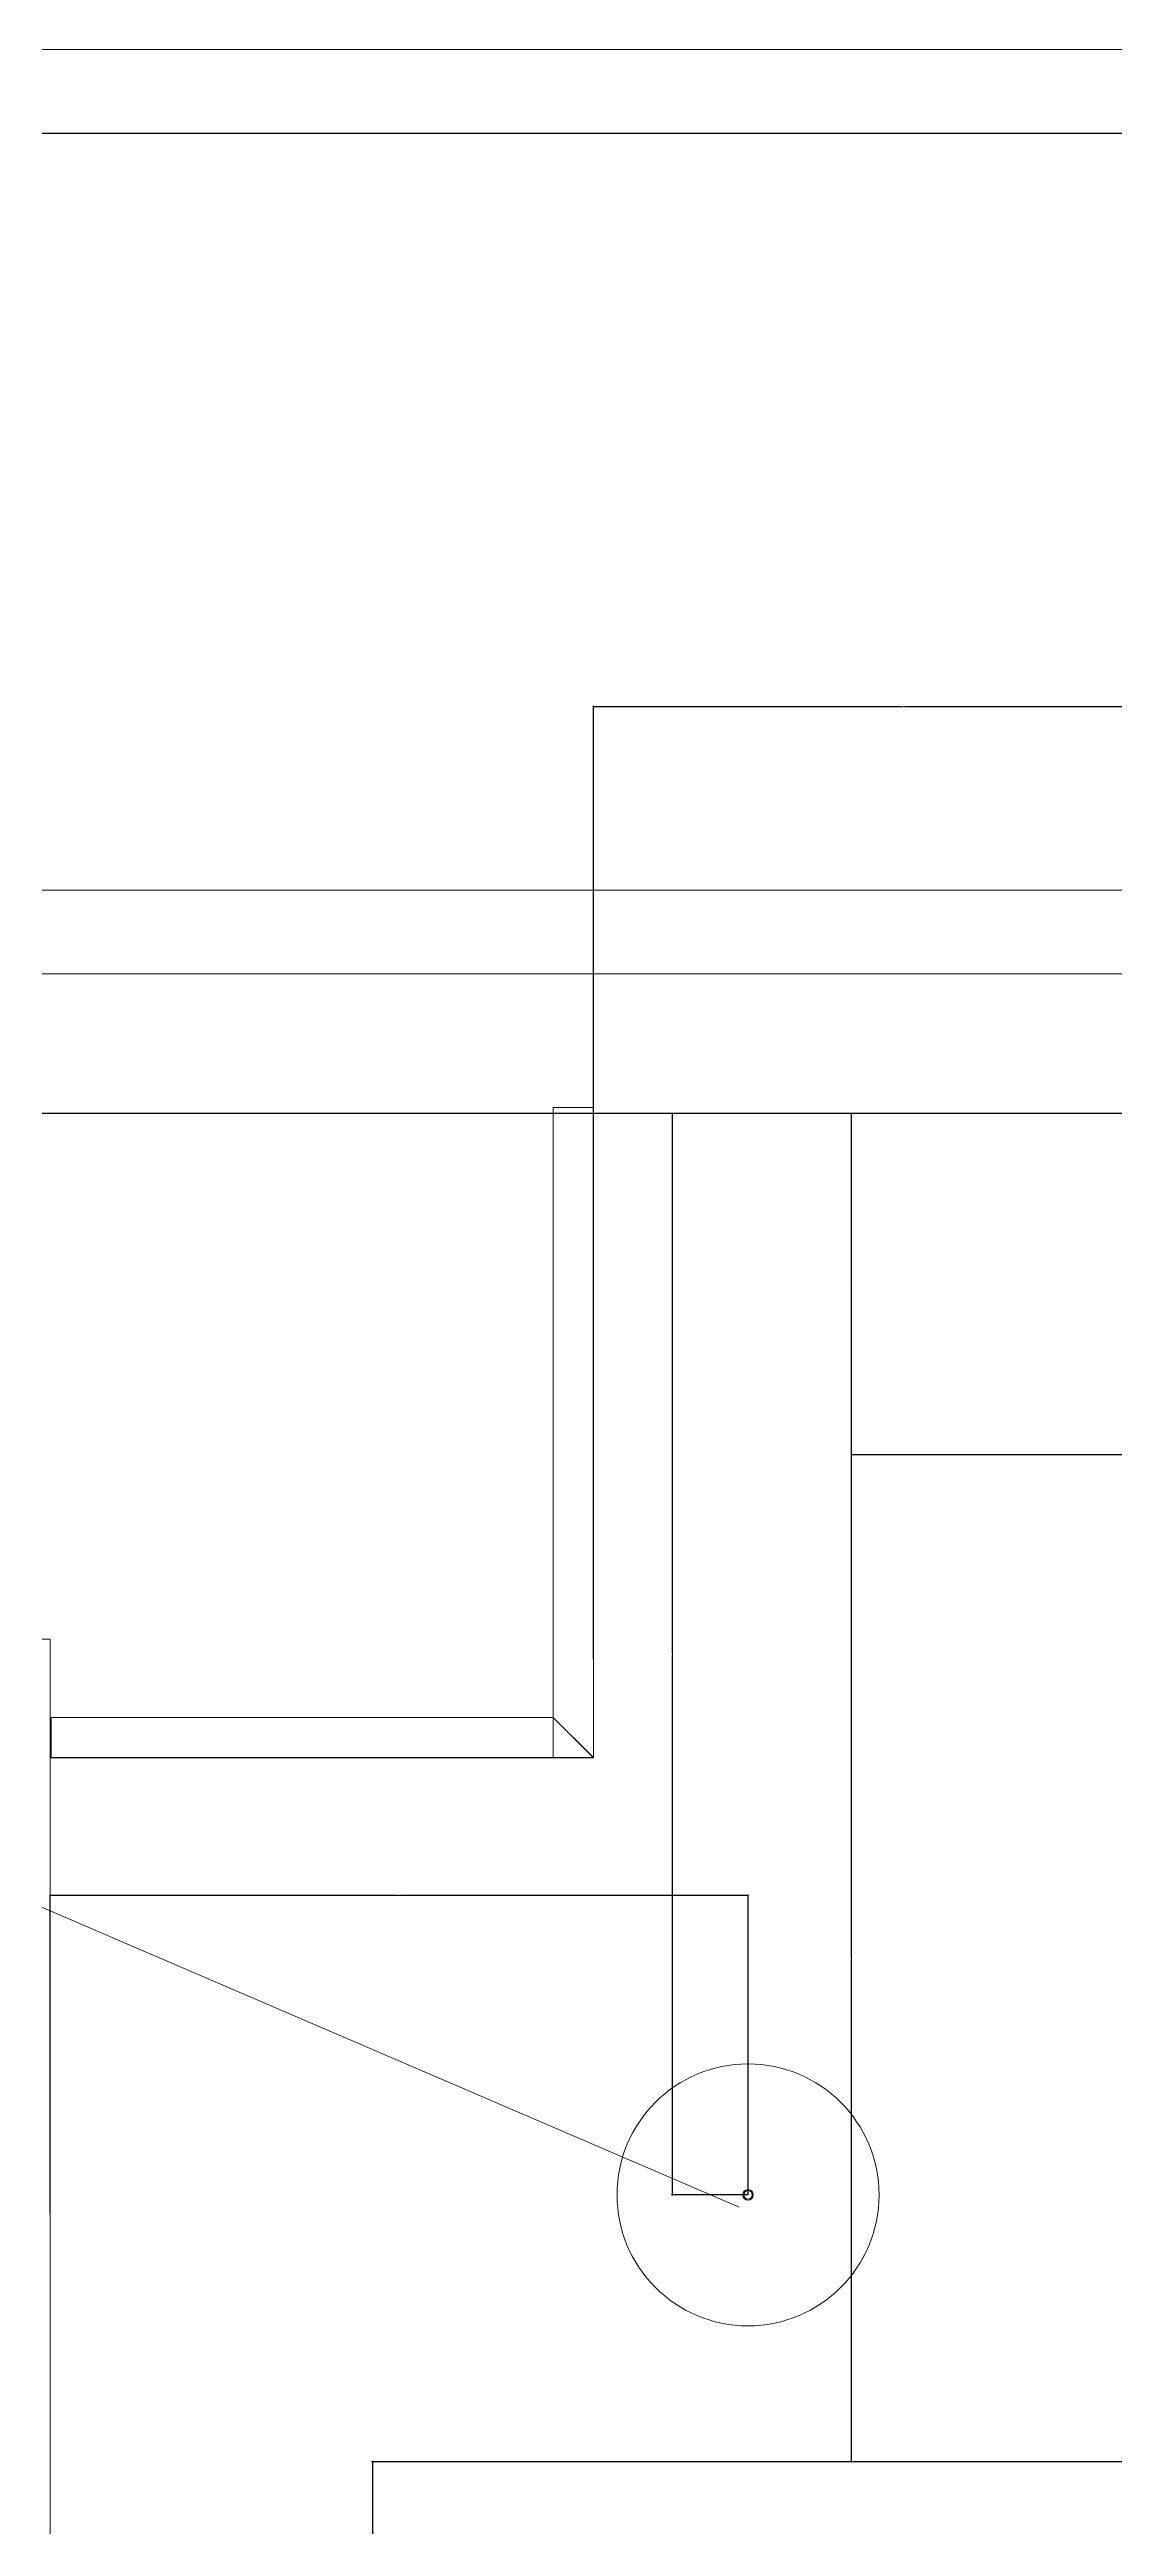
# Model space of a CAD drawing. Header units: millimetres. Extents: x -8689834 to 9419935, y 0 to 233063.
# Drawn here: x -423629 to -420459, y 225687 to 233063 of the extents above; entities that cross this region are included whole.
import ezdxf
from ezdxf.enums import TextEntityAlignment as Align

# ---------------------------------------------------------------- set-up
doc = ezdxf.new("R2010")
doc.units = ezdxf.units.MM
doc.header["$MEASUREMENT"] = 0
doc.set_wipeout_variables(frame=1)
doc.layers.get('0').update_dxf_attribs({"color": 250, "lineweight": 9})
for name, color, linetype, lineweight in [('0 Текст штампов', 7, 'Continuous', 15), ('2D.ПроекцииПлан.25. ЗАЛИВКА ЗОН', 7, 'ByLayer', 0), ('2D.ПроекцииПлан.Перекрытие', 7, 'ByLayer', 0), ('2D.ПроекцииПлан.Стена', 7, 'ByLayer', 0), ('ViewportFrames', 5, 'Continuous', 0), ('Координатные сетки', 7, 'Continuous', 0), ('Размеры координатных сеток', 7, 'Continuous', 0)]:
    doc.layers.add(name, color=color, linetype=linetype, lineweight=lineweight)
doc.layers.add('25. ЗАЛИВКА ЗОН', color=7, linetype='Continuous', lineweight=0, transparency=0.2)
doc.styles.add('МОЭК-Проект', font='', dxfattribs={"oblique": 15})
doc.styles.get('МОЭК-Проект').set_extended_font_data('GOST_type_A')
doc.dimstyles.new('МОЭК', dxfattribs={"dimtxt": 2.5, "dimasz": 2.5, "dimexe": 1.5, "dimexo": 0.625, "dimgap": 1, "dimtad": 1, "dimdec": 0, "dimlfac": 50, "dimtxsty": 'МОЭК-Проект', "dimblk": 'OBLIQUE', "dimblk1": 'OBLIQUE', "dimblk2": 'OBLIQUE', "dimcen": 2.5, "dimdle": 1.5, "dimadec": 0, "dimazin": 2, "dimtfac": 0.75, "dimtdec": 4, "dimtmove": 1, "dimatfit": 3, "dimldrblk": 'NONE', "dimfxl": 1, "dimtfill": 1, "dimtolj": 1, "dimarcsym": 1})

# ---------------------------------------------------------------- blocks, each defined once
blk = doc.blocks.new('*U1738')
blk.add_line((-156.02, 233.65), (-259.74, 268.9))
at = {"color": 7, "true_color": 0xffffff}
for points in [[(-297.86, 269.4), (-260.74, 269.4), (-260.74, 272.9), (-297.86, 272.9)], [(-297.72, 264.9), (-260.87, 264.9), (-260.87, 268.4), (-297.72, 268.4)]]:
    blk.add_wipeout(points, dxfattribs=at)
blk.add_line((-259.74, 268.9), (-298.86, 268.9))
at = {"style": 'МОЭК-Проект', "oblique": 15}
blk.add_text('Блок заводской готовности', height=2.5, dxfattribs=at).set_placement((-279.3, 269.9), align=Align.CENTER)
blk.add_text('МФМК системы вентиляции', height=2.5, dxfattribs=at).set_placement((-279.3, 267.9), align=Align.TOP_CENTER)
blk = doc.blocks.new('*U1741')
blk.add_line((-165.24, 270.45), (-263.26, 312.58))
at = {"color": 7, "true_color": 0xffffff}
for points in [[(-293.06, 313.08), (-264.26, 313.08), (-264.26, 316.58), (-293.06, 316.58)], [(-286.55, 308.58), (-270.76, 308.58), (-270.76, 312.08), (-286.55, 312.08)]]:
    blk.add_wipeout(points, dxfattribs=at)
blk.add_line((-263.26, 312.58), (-294.06, 312.58))
at = {"style": 'МОЭК-Проект', "oblique": 15}
blk.add_text('Расширительный бак ', height=2.5, dxfattribs=at).set_placement((-278.66, 313.58), align=Align.CENTER)
blk.add_text('750 литров', height=2.5, dxfattribs=at).set_placement((-278.66, 311.58), align=Align.TOP_CENTER)
blk = doc.blocks.new('*U1747')
at = {"layer": '0 Текст штампов'}
blk.add_line((70.31, 398.94), (-349.69, 398.94), dxfattribs=at)
at = {"layer": '0 Текст штампов', "lineweight": 30}
blk.add_line((65.31, 393.94), (-329.69, 393.94), dxfattribs=at)
blk = doc.blocks.new('PROJECTION_BLOCK_{d130c1d3-06dd-489d-8d84-4d841fdd31fd}')
at = {"layer": '2D.ПроекцииПлан.25. ЗАЛИВКА ЗОН', "color": 0, "lineweight": -2}
for radius in [7.8, 7.8, 7.8, 0.313, 0.253]:
    blk.add_circle((0, 0), radius, dxfattribs=at)
blk = doc.blocks.new('PROJECTION_BLOCK_{469b746a-7831-4581-9d3f-2a02a26c2590}')
at = {"layer": '2D.ПроекцииПлан.Стена', "color": 0, "lineweight": -2}
for p, q in [((-80.05, 6.65), (80.05, 6.65)), ((-80.05, -6.65), (64.75, -6.65))]:
    blk.add_line(p, q, dxfattribs=at)
blk = doc.blocks.new('PROJECTION_BLOCK_{b0514ff5-94a8-48fa-b42f-d6f16fb4227a}')
at = {"layer": '2D.ПроекцииПлан.Стена', "color": 0, "lineweight": -2}
for p, q in [((4, 56.82), (-4, 56.82)), ((-4, -56.82), (-4, 56.82)), ((4, -56.82), (4, 56.82)), ((4, -56.82), (-4, -56.82))]:
    blk.add_line(p, q, dxfattribs=at)
blk = doc.blocks.new('PROJECTION_BLOCK_{ff967f36-f61e-4aad-8cf3-d9bfc0547142}')
at = {"layer": '2D.ПроекцииПлан.Перекрытие', "color": 0, "lineweight": -2}
for p, q in [((-26.43, 65.02), (-58.78, 65.02)), ((-26.43, 65.02), (-26.43, 65.02)), ((-58.78, -13.39), (-58.76, -31.49)), ((-58.76, -31.49), (-25.45, -31.49)), ((-20.46, -31.49), (-20.46, -33.9)), ((-20.46, -37.72), (-20.46, -65.02)), ((-17.58, -47.53), (-17.58, -63.53)), ((-1.58, -47.53), (-17.58, -47.53)), ((-1.58, -63.53), (-1.58, -47.53)), ((-17.58, -63.53), (-1.58, -63.53)), ((-20.46, -65.02), (58.78, -65.02))]:
    blk.add_line(p, q, dxfattribs=at)
blk = doc.blocks.new('PROJECTION_BLOCK_{9f226b16-97f0-4f9e-b942-677b82f219bd}')
at = {"layer": '2D.ПроекцииПлан.Стена', "color": 0, "lineweight": -2}
for p, q in [((-1.2, 19.36), (-1.2, -16.96)), ((-1.2, 19.36), (1.2, 19.36)), ((1.2, 19.36), (1.2, -19.36)), ((1.2, -19.36), (-1.2, -16.96))]:
    blk.add_line(p, q, dxfattribs=at)
blk = doc.blocks.new('PROJECTION_BLOCK_{087a5f8b-ca40-4d93-b5ba-1c7e524b49b6}')
at = {"layer": '2D.ПроекцииПлан.Стена', "color": 0, "lineweight": -2}
for p, q in [((14.94, 1.2), (-14.94, 1.2)), ((-14.94, 1.2), (-14.94, -1.2)), ((14.94, 1.2), (14.94, -1.2)), ((14.94, -1.2), (-14.94, -1.2))]:
    blk.add_line(p, q, dxfattribs=at)
blk = doc.blocks.new('PROJECTION_BLOCK_{e1c31192-ef46-4224-8d03-da52fd32c79f}')
at = {"layer": '2D.ПроекцииПлан.Стена', "color": 0, "lineweight": -2}
for p, q in [((-1.2, 1.2), (-1.2, 1.2)), ((-1.2, 1.2), (1.2, -1.2)), ((-1.2, 1.2), (-1.2, -1.2)), ((1.2, -1.2), (-1.2, -1.2))]:
    blk.add_line(p, q, dxfattribs=at)
blk = doc.blocks.new('*U1750')
at = {"layer": 'Координатные сетки', "lineweight": 13, "ltscale": 3}
blk.add_line((-68.305, 343.903), (-235.949, 343.903), dxfattribs=at)
at = {"layer": '2D.ПроекцииПлан.25. ЗАЛИВКА ЗОН', "lineweight": 13}
blk.add_blockref('PROJECTION_BLOCK_{d130c1d3-06dd-489d-8d84-4d841fdd31fd}', (-164.714, 271.18), dxfattribs=at)
at = {"layer": '2D.ПроекцииПлан.Перекрытие', "lineweight": 13}
blk.add_blockref('PROJECTION_BLOCK_{ff967f36-f61e-4aad-8cf3-d9bfc0547142}', (-147.494, 232.199), dxfattribs=at)
at = {"layer": '2D.ПроекцииПлан.Стена', "lineweight": 13}
for name, p in [('PROJECTION_BLOCK_{469b746a-7831-4581-9d3f-2a02a26c2590}', (-153.468, 342.228)), ('PROJECTION_BLOCK_{9f226b16-97f0-4f9e-b942-677b82f219bd}', (-175.121, 316.58)), ('PROJECTION_BLOCK_{b0514ff5-94a8-48fa-b42f-d6f16fb4227a}', (-210.269, 247.454)), ('PROJECTION_BLOCK_{087a5f8b-ca40-4d93-b5ba-1c7e524b49b6}', (-191.263, 298.418)), ('PROJECTION_BLOCK_{e1c31192-ef46-4224-8d03-da52fd32c79f}', (-175.124, 298.418))]:
    blk.add_blockref(name, p, dxfattribs=at)
blk = doc.blocks.new('_Oblique')
at = {"color": 0, "linetype": 'ByBlock', "lineweight": -2}
blk.add_line((-0.5, -0.5), (0.5, 0.5), dxfattribs=at)
blk = doc.blocks.new('*D1910')
at = {"layer": 'Размеры координатных сеток', "color": 0, "lineweight": -2, "ltscale": 100, "transparency": 16777216}
for p, q in [((-417750.8, 229894.6), (-424653.2, 229894.6)), ((-424651.7, 229896.1), (-424651.7, 215422.3)), ((-417753.9, 215423.8), (-424653.2, 215423.8))]:
    blk.add_line(p, q, dxfattribs=at)
at = {"layer": 'Размеры координатных сеток', "color": 0, "lineweight": -2, "ltscale": 100, "transparency": 16777216, "xscale": 2.5, "yscale": 2.5, "zscale": 2.5}
for p, rotation in [((-424651.7, 229894.6), 90), ((-424651.7, 215423.8), 270)]:
    blk.add_blockref('_Oblique', p, dxfattribs=dict(at, rotation=rotation))
at = {"layer": 'Размеры координатных сеток', "color": 0, "lineweight": 13, "ltscale": 100, "transparency": 16777216, "insert": (-424654, 222659.2), "char_height": 2.5, "attachment_point": 5, "rotation": 90, "style": 'МОЭК-Проект', "bg_fill": 3, "box_fill_scale": 1.25, "bg_fill_color": 256, "bg_fill_true_color": 13158600, "bg_fill_transparency": 0}
blk.add_mtext('\\A1;723542', dxfattribs=at)
blk = doc.blocks.new('_None')
blk = doc.blocks.new('*D1920')
at = {"layer": '25. ЗАЛИВКА ЗОН', "color": 0, "lineweight": -2, "transparency": 16777216}
for p, q in [((-420809.1, 229894.6), (-421244.3, 229894.6)), ((-421242.8, 229896.1), (-421242.8, 228877.1)), ((-420379.5, 228878.6), (-421244.3, 228878.6))]:
    blk.add_line(p, q, dxfattribs=at)
at = {"layer": '25. ЗАЛИВКА ЗОН', "color": 0, "lineweight": -2, "transparency": 16777216, "xscale": 2.5, "yscale": 2.5, "zscale": 2.5}
for p, rotation in [((-421242.8, 229894.6), 90), ((-421242.8, 228878.6), 270)]:
    blk.add_blockref('_Oblique', p, dxfattribs=dict(at, rotation=rotation))
at = {"layer": '25. ЗАЛИВКА ЗОН', "color": 0, "lineweight": 13, "transparency": 16777216, "insert": (-421245, 229386.6), "char_height": 2.5, "attachment_point": 5, "rotation": 90, "style": 'МОЭК-Проект', "bg_fill": 3, "box_fill_scale": 1.25, "bg_fill_color": 256, "bg_fill_true_color": 13158600, "bg_fill_transparency": 0}
blk.add_mtext('\\A1;50800', dxfattribs=at)
blk = doc.blocks.new('*D1921')
at = {"layer": '25. ЗАЛИВКА ЗОН', "color": 0, "lineweight": -2, "transparency": 16777216}
for p, q in [((-420379.5, 228878.6), (-421244.3, 228878.6)), ((-421242.8, 228880.1), (-421242.8, 225878.5)), ((-419684.7, 225880), (-421244.3, 225880))]:
    blk.add_line(p, q, dxfattribs=at)
at = {"layer": '25. ЗАЛИВКА ЗОН', "color": 0, "lineweight": -2, "transparency": 16777216, "xscale": 2.5, "yscale": 2.5, "zscale": 2.5}
for p, rotation in [((-421242.8, 228878.6), 90), ((-421242.8, 225880), 270)]:
    blk.add_blockref('_Oblique', p, dxfattribs=dict(at, rotation=rotation))
at = {"layer": '25. ЗАЛИВКА ЗОН', "color": 0, "lineweight": 13, "transparency": 16777216, "insert": (-421245, 227379.3), "char_height": 2.5, "attachment_point": 5, "rotation": 90, "style": 'МОЭК-Проект', "bg_fill": 3, "box_fill_scale": 1.25, "bg_fill_color": 256, "bg_fill_true_color": 13158600, "bg_fill_transparency": 0}
blk.add_mtext('\\A1;149930', dxfattribs=at)
blk = doc.blocks.new('*D1922')
at = {"layer": '25. ЗАЛИВКА ЗОН', "color": 0, "lineweight": -2, "transparency": 16777216}
for p, q in [((-421243.4, 225880), (-422669.8, 225880)), ((-422668.3, 225881.5), (-422668.3, 225052.5)), ((-421303.4, 225054), (-422669.8, 225054))]:
    blk.add_line(p, q, dxfattribs=at)
at = {"layer": '25. ЗАЛИВКА ЗОН', "color": 0, "lineweight": -2, "transparency": 16777216, "xscale": 2.5, "yscale": 2.5, "zscale": 2.5}
for p, rotation in [((-422668.3, 225880), 90), ((-422668.3, 225054), 270)]:
    blk.add_blockref('_Oblique', p, dxfattribs=dict(at, rotation=rotation))
at = {"layer": '25. ЗАЛИВКА ЗОН', "color": 0, "lineweight": 13, "transparency": 16777216, "insert": (-422670.6, 225467), "char_height": 2.5, "attachment_point": 5, "rotation": 90, "style": 'МОЭК-Проект', "bg_fill": 3, "box_fill_scale": 1.25, "bg_fill_color": 256, "bg_fill_true_color": 13158600, "bg_fill_transparency": 0}
blk.add_mtext('\\A1;41300', dxfattribs=at)
blk = doc.blocks.new('*D1927')
at = {"layer": '25. ЗАЛИВКА ЗОН', "color": 0, "lineweight": -2, "transparency": 16777216}
for p, q in [((-422011.8, 231106.9), (-420164.4, 231106.9)), ((-422010.3, 228270.5), (-422010.3, 231108.4)), ((-420165.9, 228676.9), (-420165.9, 231108.4))]:
    blk.add_line(p, q, dxfattribs=at)
at = {"layer": '25. ЗАЛИВКА ЗОН', "color": 0, "lineweight": -2, "transparency": 16777216, "xscale": 2.5, "yscale": 2.5, "zscale": 2.5, "rotation": 180}
blk.add_blockref('_Oblique', (-422010.3, 231106.9), dxfattribs=at)
at = {"layer": '25. ЗАЛИВКА ЗОН', "color": 0, "lineweight": -2, "transparency": 16777216, "xscale": 2.5, "yscale": 2.5, "zscale": 2.5}
blk.add_blockref('_Oblique', (-420165.9, 231106.9), dxfattribs=at)
at = {"layer": '25. ЗАЛИВКА ЗОН', "color": 0, "lineweight": 13, "transparency": 16777216, "insert": (-421088.1, 231109.2), "char_height": 2.5, "attachment_point": 5, "style": 'МОЭК-Проект', "bg_fill": 3, "box_fill_scale": 1.25, "bg_fill_color": 256, "bg_fill_true_color": 13158600, "bg_fill_transparency": 0}
blk.add_mtext('\\A1;92220', dxfattribs=at)
blk = doc.blocks.new('*D1964')
at = {"layer": '25. ЗАЛИВКА ЗОН', "color": 0, "lineweight": -2, "transparency": 16777216}
for p, q in [((-423629.2, 227567.2), (-421548.5, 227567.2)), ((-423627.7, 226621.4), (-423627.7, 227568.7)), ((-421550, 226675.4), (-421550, 227568.7))]:
    blk.add_line(p, q, dxfattribs=at)
at = {"layer": '25. ЗАЛИВКА ЗОН', "color": 0, "lineweight": -2, "transparency": 16777216, "xscale": 2.5, "yscale": 2.5, "zscale": 2.5, "rotation": 180}
blk.add_blockref('_Oblique', (-423627.7, 227567.2), dxfattribs=at)
at = {"layer": '25. ЗАЛИВКА ЗОН', "color": 0, "lineweight": -2, "transparency": 16777216, "xscale": 2.5, "yscale": 2.5, "zscale": 2.5}
blk.add_blockref('_Oblique', (-421550, 227567.2), dxfattribs=at)
at = {"layer": '25. ЗАЛИВКА ЗОН', "color": 0, "lineweight": 13, "transparency": 16777216, "insert": (-422588.8, 227569.5), "char_height": 2.5, "attachment_point": 5, "style": 'МОЭК-Проект', "bg_fill": 3, "box_fill_scale": 1.25, "bg_fill_color": 256, "bg_fill_true_color": 13158600, "bg_fill_transparency": 0}
blk.add_mtext('\\A1;103890', dxfattribs=at)
blk = doc.blocks.new('*D1965')
at = {"layer": '25. ЗАЛИВКА ЗОН', "color": 0, "lineweight": -2, "transparency": 16777216}
for p, q in [((-421722, 229894.6), (-421777.5, 229894.6)), ((-421776, 229896.1), (-421776, 226673.2)), ((-421550.6, 226674.7), (-421777.5, 226674.7))]:
    blk.add_line(p, q, dxfattribs=at)
at = {"layer": '25. ЗАЛИВКА ЗОН', "color": 0, "lineweight": -2, "transparency": 16777216, "xscale": 2.5, "yscale": 2.5, "zscale": 2.5}
for p, rotation in [((-421776, 229894.6), 90), ((-421776, 226674.7), 270)]:
    blk.add_blockref('_Oblique', p, dxfattribs=dict(at, rotation=rotation))
at = {"layer": '25. ЗАЛИВКА ЗОН', "color": 0, "lineweight": 13, "transparency": 16777216, "insert": (-421778.2, 228284.7), "char_height": 2.5, "attachment_point": 5, "rotation": 90, "style": 'МОЭК-Проект', "bg_fill": 3, "box_fill_scale": 1.25, "bg_fill_color": 256, "bg_fill_true_color": 13158600, "bg_fill_transparency": 0}
blk.add_mtext('\\A1;160990', dxfattribs=at)

msp = doc.modelspace()

# ---------------------------------------------------------------- block references
at = {"xscale": 50, "yscale": 50, "zscale": 50}
msp.add_blockref('*U1738', (-413314.257, 213115.736), dxfattribs=at)

# ---------------------------------------------------------------- next in the draw order: block references
msp.add_blockref('*U1741', (-413314.257, 213115.736), dxfattribs=at)

# ---------------------------------------------------------------- next in the draw order: block references
at = {"layer": '0 Текст штампов', "xscale": 50, "yscale": 50, "zscale": 50}
msp.add_blockref('*U1747', (-413314.257, 213115.736), dxfattribs=at)

# ---------------------------------------------------------------- next in the draw order: block references
at = {"layer": 'ViewportFrames', "lineweight": 13, "ltscale": 100, "xscale": 50, "yscale": 50, "zscale": 50}
msp.add_blockref('*U1750', (-413314.257, 213115.736), dxfattribs=at)

# ---------------------------------------------------------------- next in the draw order: linework, layer by layer
at = {"layer": '2D.ПроекцииПлан.Перекрытие', "color": 0, "lineweight": -2}
for p, q in [((-422010.327, 227976.549), (-423627.729, 227976.549)), ((-422010.327, 227976.615), (-422010.327, 227976.549))]:
    msp.add_line(p, q, dxfattribs=at)
at = {"layer": 'Координатные сетки', "lineweight": 13, "ltscale": 3}
msp.add_line((-416729.505, 230310.903), (-425111.682, 230310.903), dxfattribs=at)

# ---------------------------------------------------------------- next in the draw order: block references
at = {"layer": '2D.ПроекцииПлан.25. ЗАЛИВКА ЗОН', "lineweight": 13, "xscale": 50, "yscale": 50, "zscale": 50}
msp.add_blockref('PROJECTION_BLOCK_{d130c1d3-06dd-489d-8d84-4d841fdd31fd}', (-421549.957, 226674.748), dxfattribs=at)
at = {"layer": '2D.ПроекцииПлан.Стена', "lineweight": 13, "xscale": 50, "yscale": 50, "zscale": 50}
for name, p in [('PROJECTION_BLOCK_{469b746a-7831-4581-9d3f-2a02a26c2590}', (-420987.651, 230227.146)), ('PROJECTION_BLOCK_{9f226b16-97f0-4f9e-b942-677b82f219bd}', (-422070.327, 228944.753)), ('PROJECTION_BLOCK_{b0514ff5-94a8-48fa-b42f-d6f16fb4227a}', (-423827.729, 225488.421)), ('PROJECTION_BLOCK_{087a5f8b-ca40-4d93-b5ba-1c7e524b49b6}', (-422877.414, 228036.615)), ('PROJECTION_BLOCK_{e1c31192-ef46-4224-8d03-da52fd32c79f}', (-422070.48, 228036.615))]:
    msp.add_blockref(name, p, dxfattribs=at)

# ---------------------------------------------------------------- next in the draw order: dimensions: what is measured, and where the dimension line sits
at = {"layer": 'Размеры координатных сеток', "lineweight": 13, "ltscale": 100}
dim = msp.add_linear_dim(base=(-424651.725, 215423.815), p1=(-417750.138, 229894.646), p2=(-417753.262, 215423.815), angle=90, dimstyle='МОЭК', override={"dimscale": 1, "dimlfac": 50}, dxfattribs=at)
dim.commit()
dim.dimension.update_dxf_attribs({"geometry": '*D1910', "text_midpoint": (-424653.975, 222659.23)})

# ---------------------------------------------------------------- next in the draw order: dimensions: what is measured, and where the dimension line sits
at = {"layer": '25. ЗАЛИВКА ЗОН', "lineweight": 13}
dim = msp.add_linear_dim(base=(-421242.768, 228878.606), p1=(-420808.457, 229894.646), p2=(-420378.894, 228878.606), angle=90, dimstyle='МОЭК', override={"dimrnd": 10}, dxfattribs=at)
dim.commit()
dim.dimension.update_dxf_attribs({"geometry": '*D1920', "text_midpoint": (-421245.018, 229386.626)})
dim = msp.add_linear_dim(base=(-421549.957, 227567.207), p1=(-423627.729, 226620.797), p2=(-421549.957, 226674.748), dimstyle='МОЭК', override={"dimrnd": 10}, dxfattribs=at)
dim.commit()
dim.dimension.update_dxf_attribs({"geometry": '*D1964', "text_midpoint": (-422588.843, 227569.457)})

# ---------------------------------------------------------------- next in the draw order: dimensions: what is measured, and where the dimension line sits
dim = msp.add_linear_dim(base=(-421242.768, 225880.001), p1=(-420378.894, 228878.606), p2=(-419684.027, 225880.001), angle=90, dimstyle='МОЭК', override={"dimrnd": 10}, dxfattribs=at)
dim.commit()
dim.dimension.update_dxf_attribs({"geometry": '*D1921', "text_midpoint": (-421245.018, 227379.303)})

# ---------------------------------------------------------------- next in the draw order: dimensions: what is measured, and where the dimension line sits
dim = msp.add_linear_dim(base=(-420165.894, 231106.944), p1=(-422010.327, 228269.876), p2=(-420165.894, 228676.232), dimstyle='МОЭК', override={"dimrnd": 10}, dxfattribs=at)
dim.commit()
dim.dimension.update_dxf_attribs({"geometry": '*D1927', "text_midpoint": (-421088.11, 231109.194)})
dim = msp.add_linear_dim(base=(-422668.3245, 225054.0306), p1=(-421242.7679, 225880.0011), p2=(-421302.7287, 225054.0306), angle=90, dimstyle='МОЭК', override={"dimrnd": 10}, dxfattribs=at)
dim.commit()
dim.dimension.update_dxf_attribs({"geometry": '*D1922', "text_midpoint": (-422670.5745, 225467.0159)})

# ---------------------------------------------------------------- next in the draw order: dimensions: what is measured, and where the dimension line sits
dim = msp.add_linear_dim(base=(-421775.973, 226674.748), p1=(-421721.331, 229894.646), p2=(-421549.957, 226674.748), angle=90, dimstyle='МОЭК', override={"dimrnd": 10}, dxfattribs=at)
dim.commit()
dim.dimension.update_dxf_attribs({"geometry": '*D1965', "text_midpoint": (-421778.223, 228284.697)})

doc.saveas('drawing.dxf')
